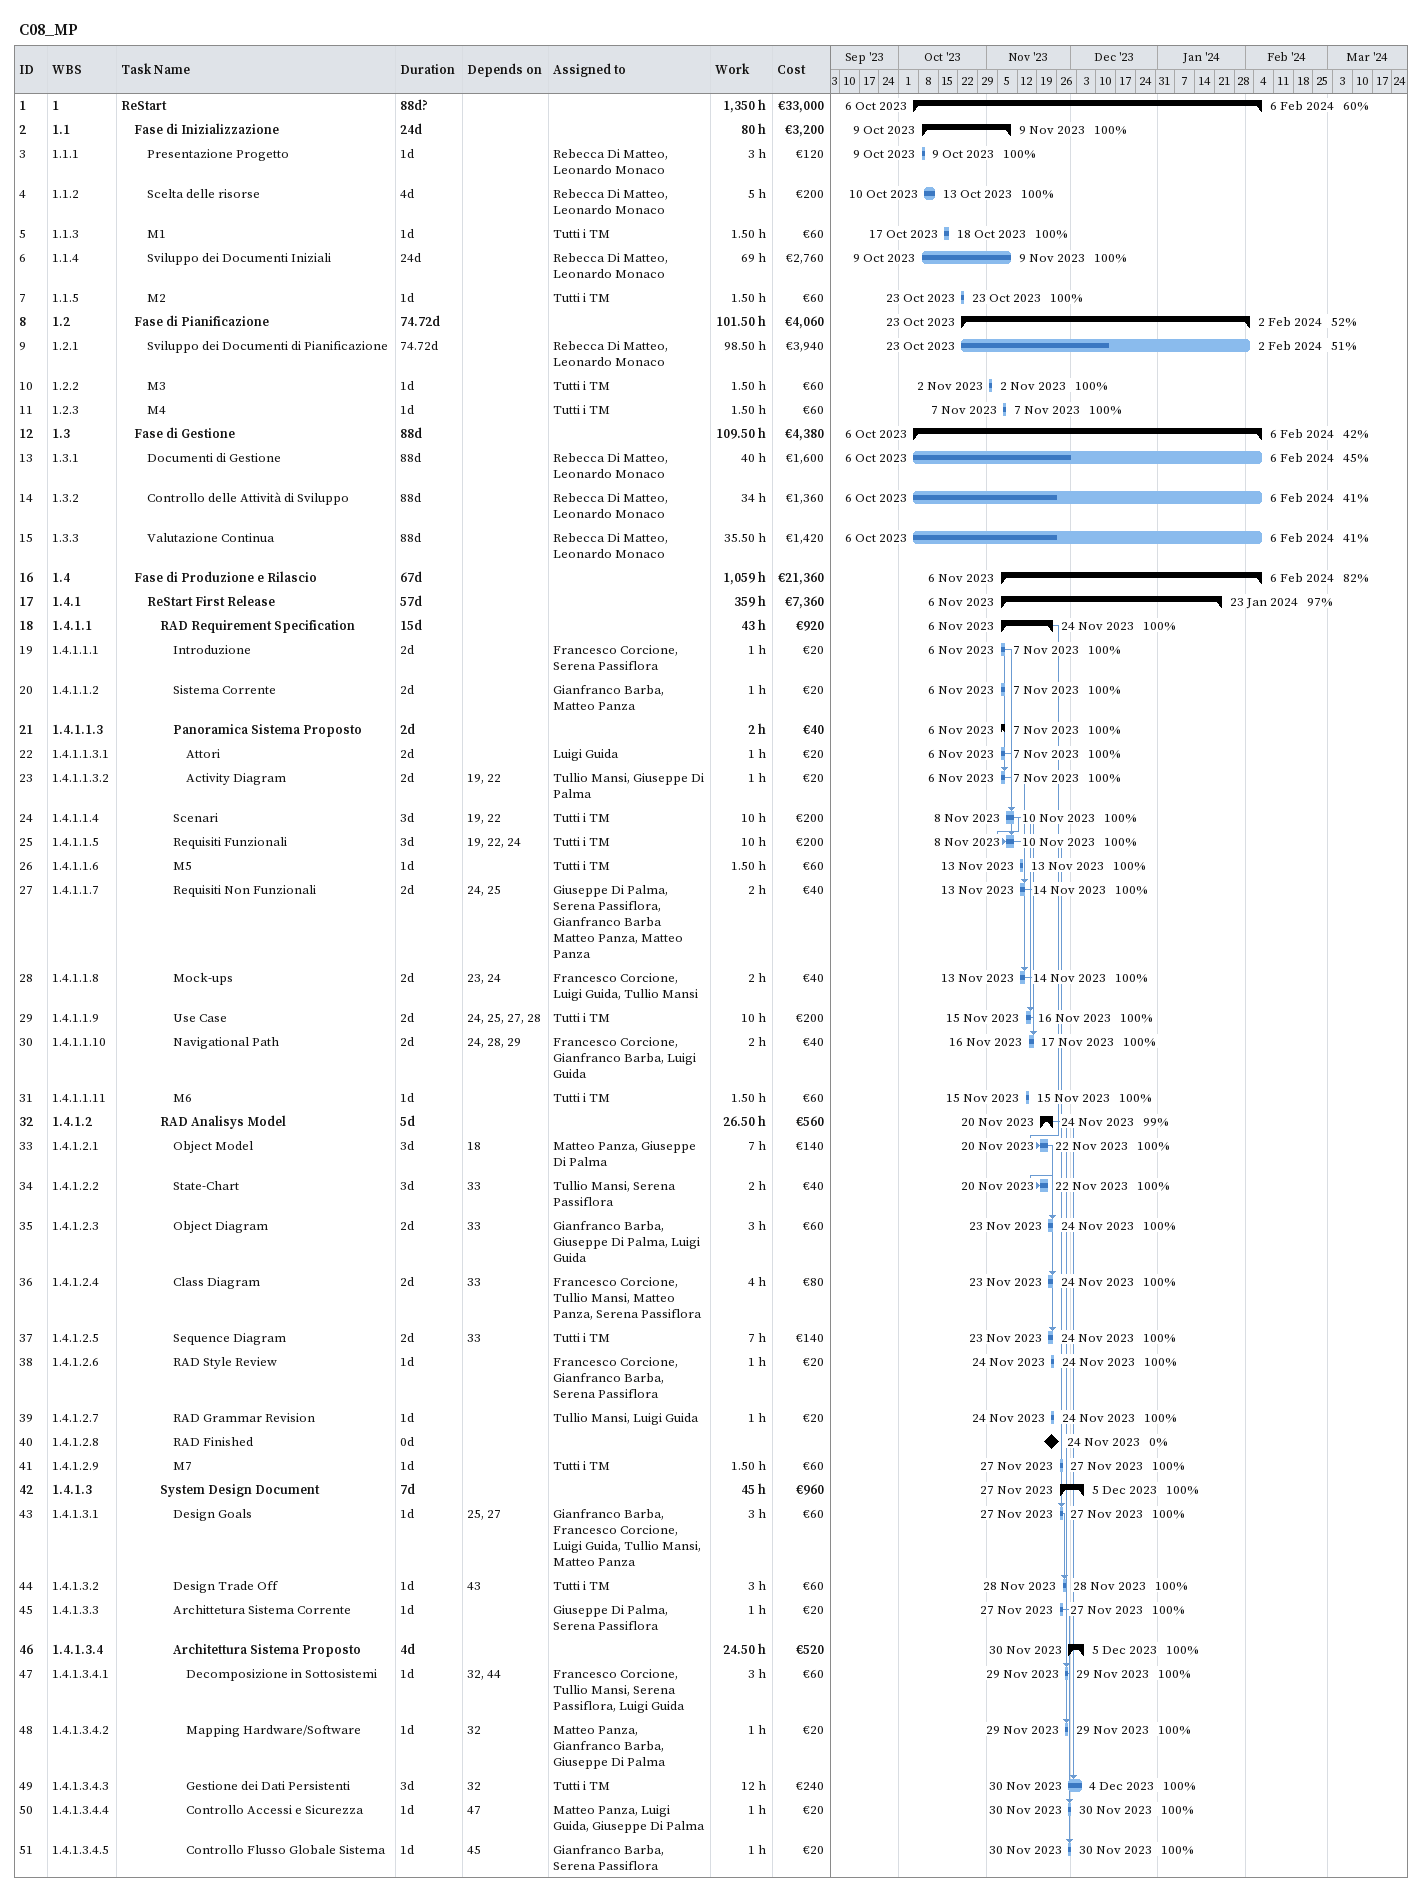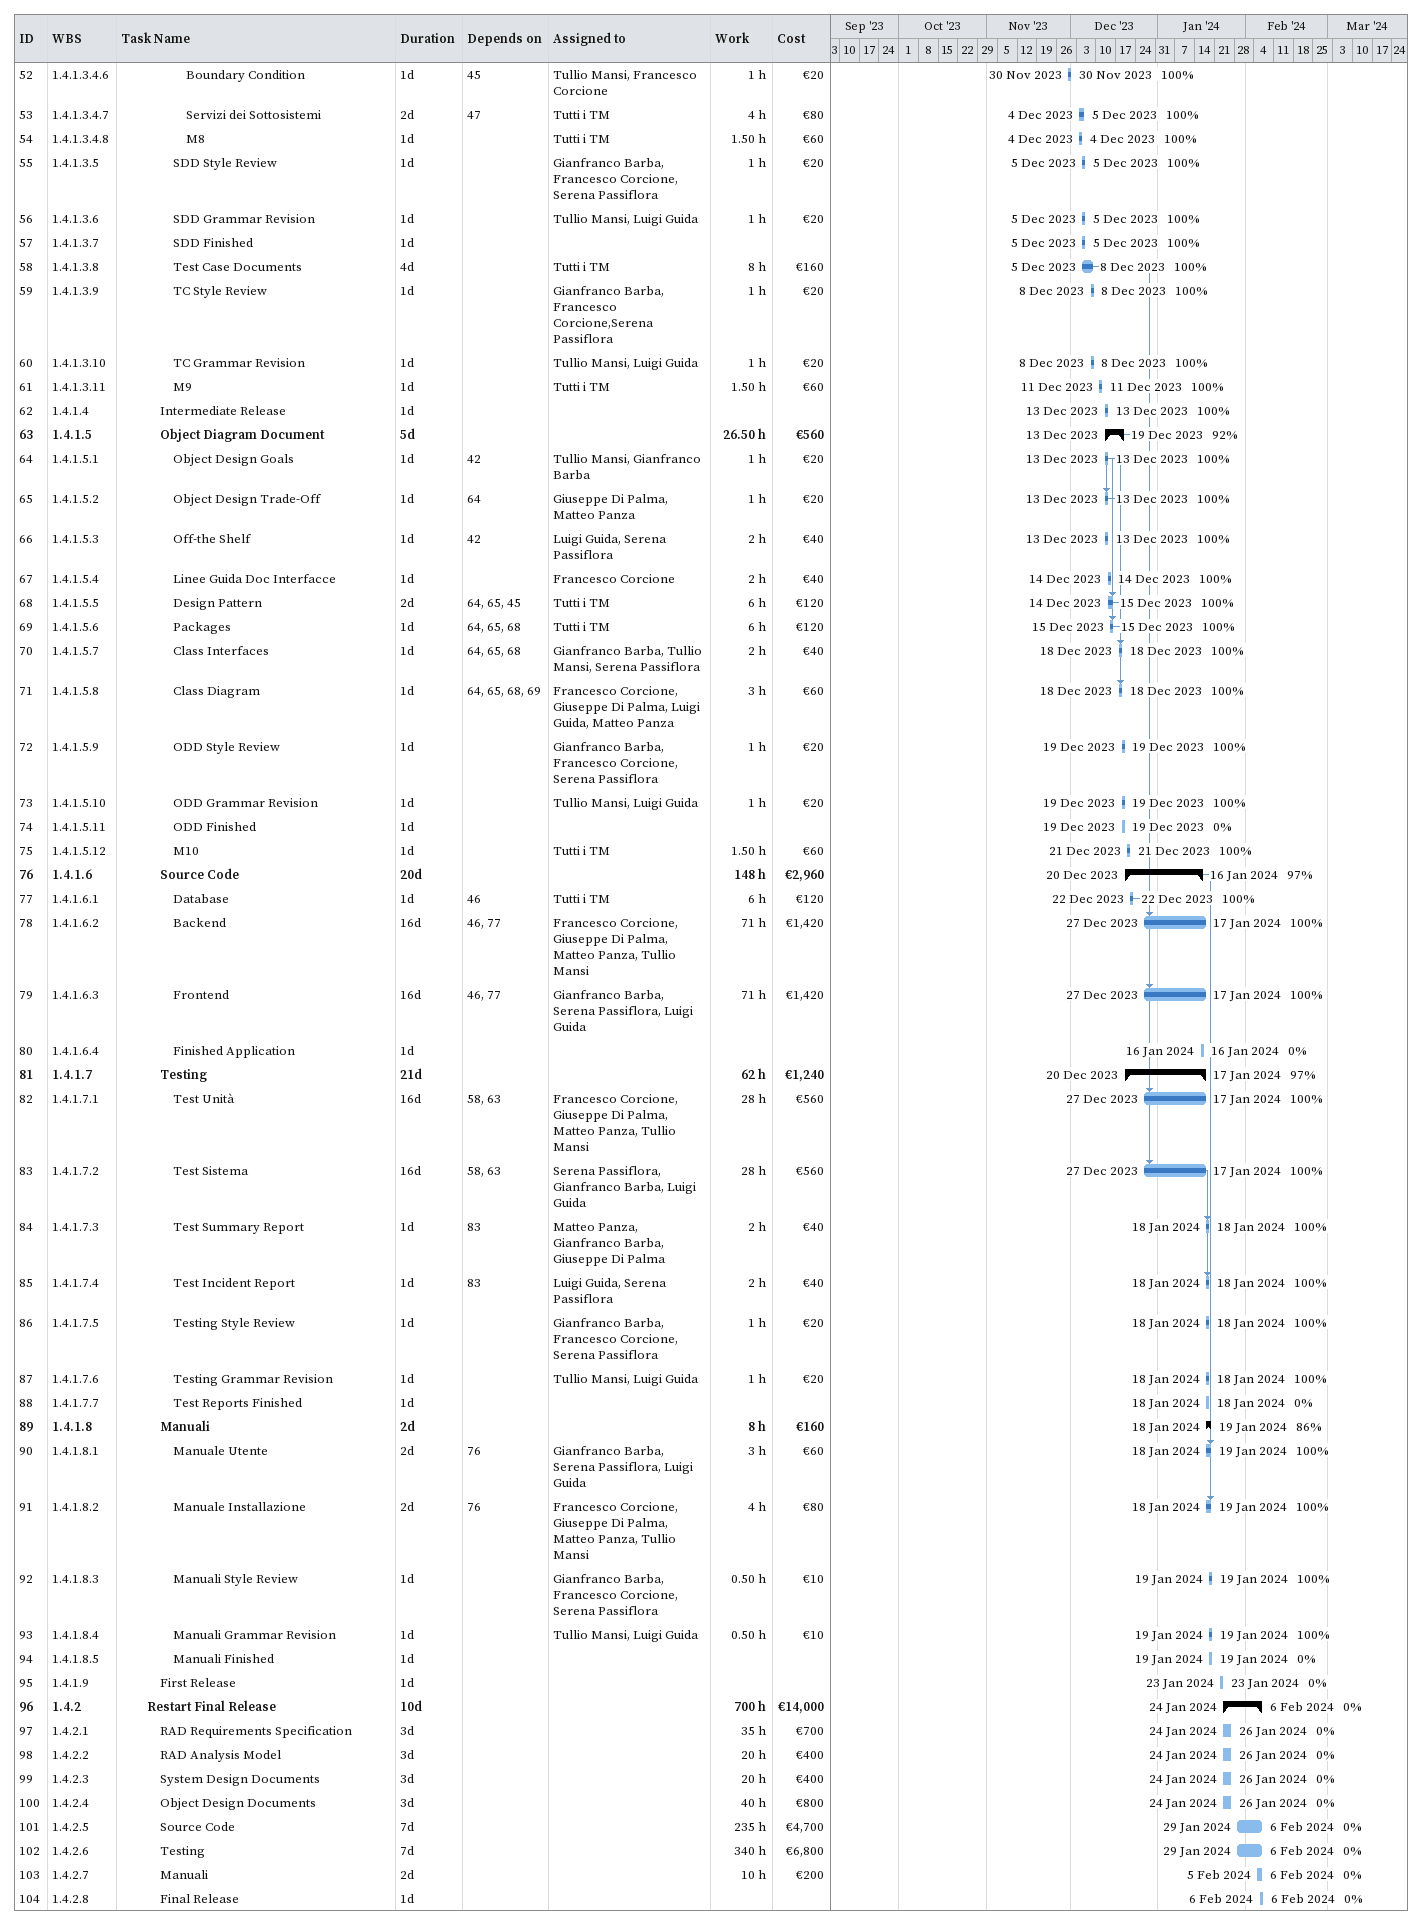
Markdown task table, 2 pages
C08_MP

| ID | WBS | Task | Duration | Start | Finish | Predecessors | Resources | % complete | Work (h) | Cost (€) |
|---|---|---|---|---|---|---|---|---|---|---|
| 1 | 1 | **ReStart** | 88d? | 2023-10-06 | 2024-02-06 |  |  | 60 | 1350 | 33000 |
| 2 | 1.1 | **Fase di Inizializzazione** | 24d | 2023-10-09 | 2023-11-09 |  |  | 100 | 80 | 3200 |
| 3 | 1.1.1 | Presentazione Progetto | 1d | 2023-10-09 | 2023-10-09 |  | Rebecca Di Matteo, Leonardo Monaco | 100 | 3 | 120 |
| 4 | 1.1.2 | Scelta delle risorse | 4d | 2023-10-10 | 2023-10-13 |  | Rebecca Di Matteo, Leonardo Monaco | 100 | 5 | 200 |
| 5 | 1.1.3 | M1 | 1d | 2023-10-17 | 2023-10-18 |  | Tutti i TM | 100 | 1.50 | 60 |
| 6 | 1.1.4 | Sviluppo dei Documenti Iniziali | 24d | 2023-10-09 | 2023-11-09 |  | Rebecca Di Matteo, Leonardo Monaco | 100 | 69 | 2760 |
| 7 | 1.1.5 | M2 | 1d | 2023-10-23 | 2023-10-23 |  | Tutti i TM | 100 | 1.50 | 60 |
| 8 | 1.2 | **Fase di Pianificazione** | 74.72d | 2023-10-23 | 2024-02-02 |  |  | 52 | 101.50 | 4060 |
| 9 | 1.2.1 | Sviluppo dei Documenti di Pianificazione | 74.72d | 2023-10-23 | 2024-02-02 |  | Rebecca Di Matteo, Leonardo Monaco | 51 | 98.50 | 3940 |
| 10 | 1.2.2 | M3 | 1d | 2023-11-02 | 2023-11-02 |  | Tutti i TM | 100 | 1.50 | 60 |
| 11 | 1.2.3 | M4 | 1d | 2023-11-07 | 2023-11-07 |  | Tutti i TM | 100 | 1.50 | 60 |
| 12 | 1.3 | **Fase di Gestione** | 88d | 2023-10-06 | 2024-02-06 |  |  | 42 | 109.50 | 4380 |
| 13 | 1.3.1 | Documenti di Gestione | 88d | 2023-10-06 | 2024-02-06 |  | Rebecca Di Matteo, Leonardo Monaco | 45 | 40 | 1600 |
| 14 | 1.3.2 | Controllo delle Attività di Sviluppo | 88d | 2023-10-06 | 2024-02-06 |  | Rebecca Di Matteo, Leonardo Monaco | 41 | 34 | 1360 |
| 15 | 1.3.3 | Valutazione Continua | 88d | 2023-10-06 | 2024-02-06 |  | Rebecca Di Matteo, Leonardo Monaco | 41 | 35.50 | 1420 |
| 16 | 1.4 | **Fase di Produzione e Rilascio** | 67d | 2023-11-06 | 2024-02-06 |  |  | 82 | 1059 | 21360 |
| 17 | 1.4.1 | **ReStart First Release** | 57d | 2023-11-06 | 2024-01-23 |  |  | 97 | 359 | 7360 |
| 18 | 1.4.1.1 | **RAD Requirement Specification** | 15d | 2023-11-06 | 2023-11-24 |  |  | 100 | 43 | 920 |
| 19 | 1.4.1.1.1 | Introduzione | 2d | 2023-11-06 | 2023-11-07 |  | Francesco Corcione, Serena Passiflora | 100 | 1 | 20 |
| 20 | 1.4.1.1.2 | Sistema Corrente | 2d | 2023-11-06 | 2023-11-07 |  | Gianfranco Barba, Matteo Panza | 100 | 1 | 20 |
| 21 | 1.4.1.1.3 | **Panoramica Sistema Proposto** | 2d | 2023-11-06 | 2023-11-07 |  |  | 100 | 2 | 40 |
| 22 | 1.4.1.1.3.1 | Attori | 2d | 2023-11-06 | 2023-11-07 |  | Luigi Guida | 100 | 1 | 20 |
| 23 | 1.4.1.1.3.2 | Activity Diagram | 2d | 2023-11-06 | 2023-11-07 | 19, 22 | Tullio Mansi, Giuseppe Di Palma | 100 | 1 | 20 |
| 24 | 1.4.1.1.4 | Scenari | 3d | 2023-11-08 | 2023-11-10 | 19, 22 | Tutti i TM | 100 | 10 | 200 |
| 25 | 1.4.1.1.5 | Requisiti Funzionali | 3d | 2023-11-08 | 2023-11-10 | 19, 22, 24 | Tutti i TM | 100 | 10 | 200 |
| 26 | 1.4.1.1.6 | M5 | 1d | 2023-11-13 | 2023-11-13 |  | Tutti i TM | 100 | 1.50 | 60 |
| 27 | 1.4.1.1.7 | Requisiti Non Funzionali | 2d | 2023-11-13 | 2023-11-14 | 24, 25 | Giuseppe Di Palma, Serena Passiflora, Gianfranco Barba Matteo Panza, Matteo Panza | 100 | 2 | 40 |
| 28 | 1.4.1.1.8 | Mock-ups | 2d | 2023-11-13 | 2023-11-14 | 23, 24 | Francesco Corcione, Luigi Guida, Tullio Mansi | 100 | 2 | 40 |
| 29 | 1.4.1.1.9 | Use Case | 2d | 2023-11-15 | 2023-11-16 | 24, 25, 27, 28 | Tutti i TM | 100 | 10 | 200 |
| 30 | 1.4.1.1.10 | Navigational Path | 2d | 2023-11-16 | 2023-11-17 | 24, 28, 29 | Francesco Corcione, Gianfranco Barba, Luigi Guida | 100 | 2 | 40 |
| 31 | 1.4.1.1.11 | M6 | 1d | 2023-11-15 | 2023-11-15 |  | Tutti i TM | 100 | 1.50 | 60 |
| 32 | 1.4.1.2 | **RAD Analisys Model** | 5d | 2023-11-20 | 2023-11-24 |  |  | 99 | 26.50 | 560 |
| 33 | 1.4.1.2.1 | Object Model | 3d | 2023-11-20 | 2023-11-22 | 18 | Matteo Panza, Giuseppe Di Palma | 100 | 7 | 140 |
| 34 | 1.4.1.2.2 | State-Chart | 3d | 2023-11-20 | 2023-11-22 | 33 | Tullio Mansi, Serena Passiflora | 100 | 2 | 40 |
| 35 | 1.4.1.2.3 | Object Diagram | 2d | 2023-11-23 | 2023-11-24 | 33 | Gianfranco Barba, Giuseppe Di Palma, Luigi Guida | 100 | 3 | 60 |
| 36 | 1.4.1.2.4 | Class Diagram | 2d | 2023-11-23 | 2023-11-24 | 33 | Francesco Corcione, Tullio Mansi, Matteo Panza, Serena Passiflora | 100 | 4 | 80 |
| 37 | 1.4.1.2.5 | Sequence Diagram | 2d | 2023-11-23 | 2023-11-24 | 33 | Tutti i TM | 100 | 7 | 140 |
| 38 | 1.4.1.2.6 | RAD Style Review | 1d | 2023-11-24 | 2023-11-24 |  | Francesco Corcione, Gianfranco Barba, Serena Passiflora | 100 | 1 | 20 |
| 39 | 1.4.1.2.7 | RAD Grammar Revision | 1d | 2023-11-24 | 2023-11-24 |  | Tullio Mansi, Luigi Guida | 100 | 1 | 20 |
| 40 | 1.4.1.2.8 | RAD Finished | 0d | 2023-11-24 | 2023-11-24 |  |  | 0 |  |  |
| 41 | 1.4.1.2.9 | M7 | 1d | 2023-11-27 | 2023-11-27 |  | Tutti i TM | 100 | 1.50 | 60 |
| 42 | 1.4.1.3 | **System Design Document** | 7d | 2023-11-27 | 2023-12-05 |  |  | 100 | 45 | 960 |
| 43 | 1.4.1.3.1 | Design Goals | 1d | 2023-11-27 | 2023-11-27 | 25, 27 | Gianfranco Barba, Francesco Corcione, Luigi Guida, Tullio Mansi, Matteo Panza | 100 | 3 | 60 |
| 44 | 1.4.1.3.2 | Design Trade Off | 1d | 2023-11-28 | 2023-11-28 | 43 | Tutti i TM | 100 | 3 | 60 |
| 45 | 1.4.1.3.3 | Archittetura Sistema Corrente | 1d | 2023-11-27 | 2023-11-27 |  | Giuseppe Di Palma, Serena Passiflora | 100 | 1 | 20 |
| 46 | 1.4.1.3.4 | **Architettura Sistema Proposto** | 4d | 2023-11-30 | 2023-12-05 |  |  | 100 | 24.50 | 520 |
| 47 | 1.4.1.3.4.1 | Decomposizione in Sottosistemi | 1d | 2023-11-29 | 2023-11-29 | 32, 44 | Francesco Corcione, Tullio Mansi, Serena Passiflora, Luigi Guida | 100 | 3 | 60 |
| 48 | 1.4.1.3.4.2 | Mapping Hardware/Software | 1d | 2023-11-29 | 2023-11-29 | 32 | Matteo Panza, Gianfranco Barba, Giuseppe Di Palma | 100 | 1 | 20 |
| 49 | 1.4.1.3.4.3 | Gestione dei Dati Persistenti | 3d | 2023-11-30 | 2023-12-04 | 32 | Tutti i TM | 100 | 12 | 240 |
| 50 | 1.4.1.3.4.4 | Controllo Accessi e Sicurezza | 1d | 2023-11-30 | 2023-11-30 | 47 | Matteo Panza, Luigi Guida, Giuseppe Di Palma | 100 | 1 | 20 |
| 51 | 1.4.1.3.4.5 | Controllo Flusso Globale Sistema | 1d | 2023-11-30 | 2023-11-30 | 45 | Gianfranco Barba, Serena Passiflora | 100 | 1 | 20 |
| 52 | 1.4.1.3.4.6 | Boundary Condition | 1d | 2023-11-30 | 2023-11-30 | 45 | Tullio Mansi, Francesco Corcione | 100 | 1 | 20 |
| 53 | 1.4.1.3.4.7 | Servizi dei Sottosistemi | 2d | 2023-12-04 | 2023-12-05 | 47 | Tutti i TM | 100 | 4 | 80 |
| 54 | 1.4.1.3.4.8 | M8 | 1d | 2023-12-04 | 2023-12-04 |  | Tutti i TM | 100 | 1.50 | 60 |
| 55 | 1.4.1.3.5 | SDD Style Review | 1d | 2023-12-05 | 2023-12-05 |  | Gianfranco Barba, Francesco Corcione, Serena Passiflora | 100 | 1 | 20 |
| 56 | 1.4.1.3.6 | SDD Grammar Revision | 1d | 2023-12-05 | 2023-12-05 |  | Tullio Mansi, Luigi Guida | 100 | 1 | 20 |
| 57 | 1.4.1.3.7 | SDD Finished | 1d | 2023-12-05 | 2023-12-05 |  |  | 100 |  |  |
| 58 | 1.4.1.3.8 | Test Case Documents | 4d | 2023-12-05 | 2023-12-08 |  | Tutti i TM | 100 | 8 | 160 |
| 59 | 1.4.1.3.9 | TC Style Review | 1d | 2023-12-08 | 2023-12-08 |  | Gianfranco Barba, Francesco Corcione,Serena Passiflora | 100 | 1 | 20 |
| 60 | 1.4.1.3.10 | TC Grammar Revision | 1d | 2023-12-08 | 2023-12-08 |  | Tullio Mansi, Luigi Guida | 100 | 1 | 20 |
| 61 | 1.4.1.3.11 | M9 | 1d | 2023-12-11 | 2023-12-11 |  | Tutti i TM | 100 | 1.50 | 60 |
| 62 | 1.4.1.4 | Intermediate Release | 1d | 2023-12-13 | 2023-12-13 |  |  | 100 |  |  |
| 63 | 1.4.1.5 | **Object Diagram Document** | 5d | 2023-12-13 | 2023-12-19 |  |  | 92 | 26.50 | 560 |
| 64 | 1.4.1.5.1 | Object Design Goals | 1d | 2023-12-13 | 2023-12-13 | 42 | Tullio Mansi, Gianfranco Barba | 100 | 1 | 20 |
| 65 | 1.4.1.5.2 | Object Design Trade-Off | 1d | 2023-12-13 | 2023-12-13 | 64 | Giuseppe Di Palma, Matteo Panza | 100 | 1 | 20 |
| 66 | 1.4.1.5.3 | Off-the Shelf | 1d | 2023-12-13 | 2023-12-13 | 42 | Luigi Guida, Serena Passiflora | 100 | 2 | 40 |
| 67 | 1.4.1.5.4 | Linee Guida Doc Interfacce | 1d | 2023-12-14 | 2023-12-14 |  | Francesco Corcione | 100 | 2 | 40 |
| 68 | 1.4.1.5.5 | Design Pattern | 2d | 2023-12-14 | 2023-12-15 | 64, 65, 45 | Tutti i TM | 100 | 6 | 120 |
| 69 | 1.4.1.5.6 | Packages | 1d | 2023-12-15 | 2023-12-15 | 64, 65, 68 | Tutti i TM | 100 | 6 | 120 |
| 70 | 1.4.1.5.7 | Class Interfaces | 1d | 2023-12-18 | 2023-12-18 | 64, 65, 68 | Gianfranco Barba, Tullio Mansi, Serena Passiflora | 100 | 2 | 40 |
| 71 | 1.4.1.5.8 | Class Diagram | 1d | 2023-12-18 | 2023-12-18 | 64, 65, 68, 69 | Francesco Corcione, Giuseppe Di Palma, Luigi Guida, Matteo Panza | 100 | 3 | 60 |
| 72 | 1.4.1.5.9 | ODD Style Review | 1d | 2023-12-19 | 2023-12-19 |  | Gianfranco Barba, Francesco Corcione, Serena Passiflora | 100 | 1 | 20 |
| 73 | 1.4.1.5.10 | ODD Grammar Revision | 1d | 2023-12-19 | 2023-12-19 |  | Tullio Mansi, Luigi Guida | 100 | 1 | 20 |
| 74 | 1.4.1.5.11 | ODD Finished | 1d | 2023-12-19 | 2023-12-19 |  |  | 0 |  |  |
| 75 | 1.4.1.5.12 | M10 | 1d | 2023-12-21 | 2023-12-21 |  | Tutti i TM | 100 | 1.50 | 60 |
| 76 | 1.4.1.6 | **Source Code** | 20d | 2023-12-20 | 2024-01-16 |  |  | 97 | 148 | 2960 |
| 77 | 1.4.1.6.1 | Database | 1d | 2023-12-22 | 2023-12-22 | 46 | Tutti i TM | 100 | 6 | 120 |
| 78 | 1.4.1.6.2 | Backend | 16d | 2023-12-27 | 2024-01-17 | 46, 77 | Francesco Corcione, Giuseppe Di Palma, Matteo Panza, Tullio Mansi | 100 | 71 | 1420 |
| 79 | 1.4.1.6.3 | Frontend | 16d | 2023-12-27 | 2024-01-17 | 46, 77 | Gianfranco Barba, Serena Passiflora, Luigi Guida | 100 | 71 | 1420 |
| 80 | 1.4.1.6.4 | Finished Application | 1d | 2024-01-16 | 2024-01-16 |  |  | 0 |  |  |
| 81 | 1.4.1.7 | **Testing** | 21d | 2023-12-20 | 2024-01-17 |  |  | 97 | 62 | 1240 |
| 82 | 1.4.1.7.1 | Test Unità | 16d | 2023-12-27 | 2024-01-17 | 58, 63 | Francesco Corcione, Giuseppe Di Palma, Matteo Panza, Tullio Mansi | 100 | 28 | 560 |
| 83 | 1.4.1.7.2 | Test Sistema | 16d | 2023-12-27 | 2024-01-17 | 58, 63 | Serena Passiflora, Gianfranco Barba, Luigi Guida | 100 | 28 | 560 |
| 84 | 1.4.1.7.3 | Test Summary Report | 1d | 2024-01-18 | 2024-01-18 | 83 | Matteo Panza, Gianfranco Barba, Giuseppe Di Palma | 100 | 2 | 40 |
| 85 | 1.4.1.7.4 | Test Incident Report | 1d | 2024-01-18 | 2024-01-18 | 83 | Luigi Guida, Serena Passiflora | 100 | 2 | 40 |
| 86 | 1.4.1.7.5 | Testing Style Review | 1d | 2024-01-18 | 2024-01-18 |  | Gianfranco Barba, Francesco Corcione, Serena Passiflora | 100 | 1 | 20 |
| 87 | 1.4.1.7.6 | Testing Grammar Revision | 1d | 2024-01-18 | 2024-01-18 |  | Tullio Mansi, Luigi Guida | 100 | 1 | 20 |
| 88 | 1.4.1.7.7 | Test Reports Finished | 1d | 2024-01-18 | 2024-01-18 |  |  | 0 |  |  |
| 89 | 1.4.1.8 | **Manuali** | 2d | 2024-01-18 | 2024-01-19 |  |  | 86 | 8 | 160 |
| 90 | 1.4.1.8.1 | Manuale Utente | 2d | 2024-01-18 | 2024-01-19 | 76 | Gianfranco Barba, Serena Passiflora, Luigi Guida | 100 | 3 | 60 |
| 91 | 1.4.1.8.2 | Manuale Installazione | 2d | 2024-01-18 | 2024-01-19 | 76 | Francesco Corcione, Giuseppe Di Palma, Matteo Panza, Tullio Mansi | 100 | 4 | 80 |
| 92 | 1.4.1.8.3 | Manuali Style Review | 1d | 2024-01-19 | 2024-01-19 |  | Gianfranco Barba, Francesco Corcione, Serena Passiflora | 100 | 0.50 | 10 |
| 93 | 1.4.1.8.4 | Manuali Grammar Revision | 1d | 2024-01-19 | 2024-01-19 |  | Tullio Mansi, Luigi Guida | 100 | 0.50 | 10 |
| 94 | 1.4.1.8.5 | Manuali Finished | 1d | 2024-01-19 | 2024-01-19 |  |  | 0 |  |  |
| 95 | 1.4.1.9 | First Release | 1d | 2024-01-23 | 2024-01-23 |  |  | 0 |  |  |
| 96 | 1.4.2 | **Restart Final Release** | 10d | 2024-01-24 | 2024-02-06 |  |  | 0 | 700 | 14000 |
| 97 | 1.4.2.1 | RAD Requirements Specification | 3d | 2024-01-24 | 2024-01-26 |  |  | 0 | 35 | 700 |
| 98 | 1.4.2.2 | RAD Analysis Model | 3d | 2024-01-24 | 2024-01-26 |  |  | 0 | 20 | 400 |
| 99 | 1.4.2.3 | System Design Documents | 3d | 2024-01-24 | 2024-01-26 |  |  | 0 | 20 | 400 |
| 100 | 1.4.2.4 | Object Design Documents | 3d | 2024-01-24 | 2024-01-26 |  |  | 0 | 40 | 800 |
| 101 | 1.4.2.5 | Source Code | 7d | 2024-01-29 | 2024-02-06 |  |  | 0 | 235 | 4700 |
| 102 | 1.4.2.6 | Testing | 7d | 2024-01-29 | 2024-02-06 |  |  | 0 | 340 | 6800 |
| 103 | 1.4.2.7 | Manuali | 2d | 2024-02-05 | 2024-02-06 |  |  | 0 | 10 | 200 |
| 104 | 1.4.2.8 | Final Release | 1d | 2024-02-06 | 2024-02-06 |  |  | 0 |  |  |
